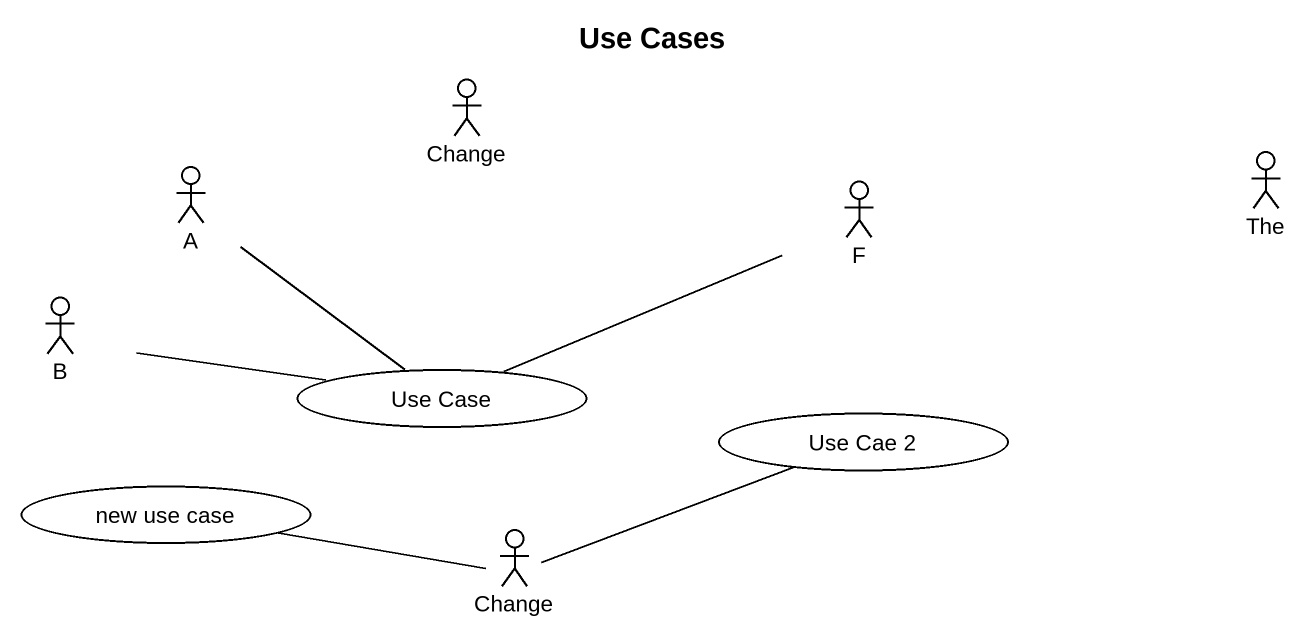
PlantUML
@startuml
title Use Cases
actor Change
actor A
actor F
actor The
actor B
usecase "Use Case" as Use_Case
usecase "new use case" as new_use_case
usecase "Use Cae 2" as Use_Cae_2
actor "Change" as Change_2
A -- Use_Case
B -right- Use_Case
Use_Case -right- F
Change_2 -left- new_use_case
Change_2 -right- Use_Cae_2
@enduml
